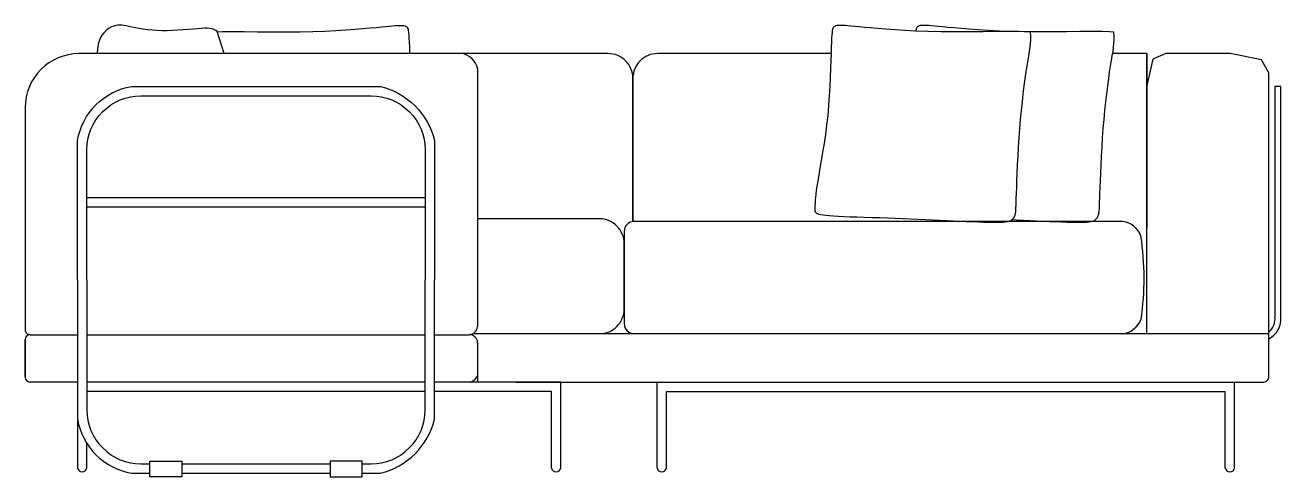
# Model space of a CAD drawing. Header units: centimetres. Extents: x 9068.1 to 9070.65, y -457.55 to -456.63.
import ezdxf

# ---------------------------------------------------------------- set-up
doc = ezdxf.new("R2010")
doc.units = ezdxf.units.CM

msp = doc.modelspace()

# ---------------------------------------------------------------- linework, layer by layer
at = {"color": 7}
for p, q in [((9068.9915, -456.6881), (9068.214, -456.6881)), ((9068.1044, -456.7977), (9068.1044, -457.2479)), ((9068.2295, -456.9798), (9068.9149, -456.9798)), ((9068.2295, -456.9987), (9068.9149, -456.9987)), ((9068.1044, -457.3439), (9068.1044, -457.2678)), ((9068.1044, -457.2678), (9068.1044, -457.3439)), ((9068.1143, -457.2579), (9068.2105, -457.2579)), ((9069.2124, -457.2558), (9069.3791, -457.2558)), ((9068.2105, -457.3539), (9068.1143, -457.3539)), ((9068.9149, -457.3539), (9068.2295, -457.3539)), ((9069.1898, -457.3539), (9068.9339, -457.3539)), ((9069.1898, -457.5277), (9069.1898, -457.3539)), ((9069.3848, -457.5277), (9069.3848, -457.3545)), ((9070.5551, -457.5277), (9070.5551, -457.3539)), ((9068.9149, -457.3728), (9068.2295, -457.3728)), ((9069.1708, -457.3728), (9068.9339, -457.3728)), ((9069.1708, -457.5277), (9069.1708, -457.3728)), ((9069.4037, -457.5277), (9069.4037, -457.3728)), ((9069.4037, -457.3728), (9070.5361, -457.3728)), ((9070.5361, -457.5277), (9070.5361, -457.3728))]:
    msp.add_line(p, q, dxfattribs=at)
for points in [[(9068.5075, -456.6881), (9068.4937, -456.6433), (9068.491, -456.6413), (9068.4882, -456.6397), (9068.4853, -456.6385), (9068.4819, -456.6376), (9068.478, -456.637), (9068.4734, -456.6368), (9068.4679, -456.6369), (9068.4613, -456.6372), (9068.4535, -456.6378), (9068.4447, -456.6385), (9068.4351, -456.6393), (9068.4248, -456.6402), (9068.4141, -456.6409), (9068.4032, -456.6415), (9068.3923, -456.6418), (9068.3817, -456.6419), (9068.3714, -456.6415), (9068.3615, -456.6408), (9068.3522, -456.6398), (9068.3434, -456.6386), (9068.3352, -456.6372), (9068.3277, -456.6359), (9068.3208, -456.6345), (9068.3146, -456.6332), (9068.3092, -456.6321), (9068.3044, -456.6312), (9068.3, -456.6306), (9068.2959, -456.6304), (9068.292, -456.6305), (9068.2881, -456.6312), (9068.284, -456.6324), (9068.2797, -456.6342), (9068.2749, -456.6367), (9068.2699, -456.64), (9068.265, -456.6445), (9068.2605, -456.6503), (9068.2564, -456.6576), (9068.2533, -456.6666), (9068.2512, -456.6775), (9068.2505, -456.6881)], [(9068.4938, -456.6437), (9068.5035, -456.6435), (9068.524, -456.6434), (9068.5483, -456.6435), (9068.5753, -456.6437), (9068.6039, -456.6439), (9068.6328, -456.644), (9068.6609, -456.6438), (9068.6872, -456.6432), (9068.7114, -456.6424), (9068.7337, -456.6413), (9068.754, -456.6401), (9068.7723, -456.6387), (9068.7887, -456.6374), (9068.8031, -456.6361), (9068.8157, -456.6349), (9068.8264, -456.6339), (9068.8354, -456.6331), (9068.8429, -456.6324), (9068.8491, -456.6318), (9068.8542, -456.6315), (9068.8584, -456.6312), (9068.8619, -456.631), (9068.8648, -456.631), (9068.8674, -456.631), (9068.8698, -456.6312), (9068.8718, -456.6315), (9068.8736, -456.6319), (9068.8751, -456.6325), (9068.8764, -456.6333), (9068.8776, -456.6342), (9068.8786, -456.6354), (9068.8794, -456.6369), (9068.8802, -456.6388), (9068.8808, -456.6415), (9068.8813, -456.6452), (9068.8818, -456.6501), (9068.8822, -456.6566), (9068.8826, -456.6649), (9068.883, -456.6752), (9068.8833, -456.6878), (9068.8833, -456.6881)], [(9070.1416, -456.6447), (9070.1325, -456.6439), (9070.1172, -456.6435), (9070.0968, -456.6434), (9070.0724, -456.6435), (9070.0454, -456.6437), (9070.0168, -456.6439), (9069.9879, -456.644), (9069.9598, -456.6438), (9069.9335, -456.6432), (9069.9093, -456.6424), (9069.887, -456.6413), (9069.8667, -456.6401), (9069.8484, -456.6387), (9069.832, -456.6374), (9069.8176, -456.6361), (9069.805, -456.6349), (9069.7943, -456.6339), (9069.7853, -456.6331), (9069.7778, -456.6324), (9069.7716, -456.6318), (9069.7665, -456.6315), (9069.7623, -456.6312), (9069.7588, -456.631), (9069.7559, -456.631), (9069.7533, -456.631), (9069.751, -456.6312), (9069.7489, -456.6315), (9069.7471, -456.6319), (9069.7456, -456.6325), (9069.7443, -456.6333), (9069.7431, -456.6342), (9069.7421, -456.6354), (9069.7413, -456.6369), (9069.7405, -456.6388), (9069.7399, -456.6415), (9069.7394, -456.6452), (9069.7389, -456.6501), (9069.7385, -456.6566), (9069.7381, -456.6649), (9069.7378, -456.6752), (9069.7374, -456.6878), (9069.737, -456.7023), (9069.7365, -456.7185), (9069.7358, -456.736), (9069.735, -456.7546), (9069.7338, -456.7739), (9069.7324, -456.7936), (9069.7306, -456.8133), (9069.7284, -456.8329), (9069.7258, -456.852), (9069.7231, -456.8705), (9069.7203, -456.8881), (9069.7175, -456.9048), (9069.7148, -456.9201), (9069.7124, -456.9341), (9069.7103, -456.9464), (9069.7087, -456.957), (9069.7074, -456.9659), (9069.7065, -456.9733), (9069.7059, -456.9796), (9069.7055, -456.9847), (9069.7052, -456.989), (9069.7049, -456.9926), (9069.7047, -456.9957), (9069.7045, -456.9985), (9069.7043, -457.001), (9069.7042, -457.0032), (9069.7043, -457.0052), (9069.7046, -457.007), (9069.7052, -457.0086), (9069.7063, -457.01), (9069.7079, -457.0113), (9069.71, -457.0124), (9069.7129, -457.0134), (9069.7166, -457.0143), (9069.7212, -457.0152), (9069.7269, -457.0159), (9069.7338, -457.0165), (9069.7421, -457.0171), (9069.7519, -457.0177), (9069.7632, -457.0182), (9069.7758, -457.0187), (9069.7896, -457.0192), (9069.8043, -457.0196), (9069.8197, -457.0201), (9069.8355, -457.0206), (9069.8515, -457.0212), (9069.8674, -457.0217), (9069.8831, -457.0223), (9069.8986, -457.023), (9069.9137, -457.0237), (9069.9286, -457.0244), (9069.9432, -457.0251), (9069.9574, -457.0258), (9069.9714, -457.0264), (9069.9851, -457.0271), (9069.9984, -457.0277), (9070.0114, -457.0283), (9070.0237, -457.0288), (9070.0355, -457.0292), (9070.0464, -457.0295), (9070.0565, -457.0298), (9070.0656, -457.0299), (9070.0736, -457.0299), (9070.0804, -457.0297), (9070.0861, -457.0295), (9070.0909, -457.029), (9070.0948, -457.0285), (9070.0979, -457.0277), (9070.1005, -457.0269), (9070.1026, -457.0258), (9070.1043, -457.0246), (9070.1058, -457.0232), (9070.1071, -457.0217), (9070.1082, -457.0201), (9070.109, -457.0184), (9070.1098, -457.0166), (9070.1104, -457.0147), (9070.1108, -457.0128), (9070.1112, -457.0109), (9070.1115, -457.0089), (9070.1117, -457.0067), (9070.1119, -457.0039), (9070.1121, -457.0003), (9070.1123, -456.9956), (9070.1125, -456.9894), (9070.1127, -456.9816), (9070.1131, -456.9718), (9070.1135, -456.9598), (9070.114, -456.9459), (9070.1146, -456.9304), (9070.1154, -456.9136), (9070.1163, -456.8959), (9070.1174, -456.8774), (9070.1186, -456.8587), (9070.1199, -456.84), (9070.1215, -456.8215), (9070.1232, -456.8035), (9070.125, -456.7862), (9070.1269, -456.7695), (9070.1289, -456.7538), (9070.1309, -456.739), (9070.1328, -456.7254), (9070.1347, -456.7131), (9070.1365, -456.7022), (9070.1381, -456.6924), (9070.1396, -456.6836), (9070.1407, -456.6754), (9070.1416, -456.6677), (9070.1421, -456.6602), (9070.1421, -456.6526), (9070.1416, -456.6447)], [(9070.3107, -456.6447), (9070.3016, -456.6439), (9070.2863, -456.6435), (9070.2658, -456.6434), (9070.2415, -456.6435), (9070.2144, -456.6437), (9070.1859, -456.6439), (9070.1569, -456.644), (9070.1289, -456.6438), (9070.1026, -456.6432), (9070.0784, -456.6424), (9070.0561, -456.6413), (9070.0358, -456.6401), (9070.0175, -456.6387), (9070.0011, -456.6374), (9069.9867, -456.6361), (9069.9741, -456.6349), (9069.9634, -456.6339), (9069.9544, -456.6331), (9069.9469, -456.6324), (9069.9407, -456.6318), (9069.9356, -456.6315), (9069.9314, -456.6312), (9069.9279, -456.631), (9069.925, -456.631), (9069.9223, -456.631), (9069.92, -456.6312), (9069.918, -456.6315), (9069.9162, -456.6319), (9069.9147, -456.6325), (9069.9133, -456.6333), (9069.9122, -456.6342), (9069.9112, -456.6354), (9069.9103, -456.6369), (9069.9096, -456.6388), (9069.909, -456.6415), (9069.9089, -456.6424)], [(9070.1042, -457.0247), (9070.1123, -457.0251), (9070.1265, -457.0258), (9070.1405, -457.0264), (9070.1542, -457.0271), (9070.1675, -457.0277), (9070.1804, -457.0283), (9070.1928, -457.0288), (9070.2045, -457.0292), (9070.2155, -457.0295), (9070.2256, -457.0298), (9070.2347, -457.0299), (9070.2427, -457.0299), (9070.2495, -457.0297), (9070.2552, -457.0295), (9070.26, -457.029), (9070.2639, -457.0285), (9070.267, -457.0277), (9070.2696, -457.0269), (9070.2717, -457.0258), (9070.2734, -457.0246), (9070.2749, -457.0232), (9070.2762, -457.0217), (9070.2772, -457.0201), (9070.2781, -457.0184), (9070.2789, -457.0166), (9070.2795, -457.0147), (9070.2799, -457.0128), (9070.2803, -457.0109), (9070.2806, -457.0089), (9070.2808, -457.0067), (9070.281, -457.0039), (9070.2812, -457.0003), (9070.2814, -456.9956), (9070.2816, -456.9894), (9070.2818, -456.9816), (9070.2822, -456.9718), (9070.2826, -456.9598), (9070.2831, -456.9459), (9070.2837, -456.9304), (9070.2845, -456.9136), (9070.2854, -456.8959), (9070.2864, -456.8774), (9070.2876, -456.8587), (9070.289, -456.84), (9070.2906, -456.8215), (9070.2923, -456.8035), (9070.2941, -456.7862), (9070.296, -456.7695), (9070.298, -456.7538), (9070.2999, -456.739), (9070.3019, -456.7254), (9070.3038, -456.7131), (9070.3056, -456.7022), (9070.3072, -456.6924), (9070.3087, -456.6836), (9070.3098, -456.6754), (9070.3107, -456.6677), (9070.3112, -456.6602), (9070.3112, -456.6526), (9070.3107, -456.6447)], [(9070.3773, -457.2558), (9070.3773, -456.6881), (9070.3079, -456.6881)], [(9070.6243, -456.727), (9070.6094, -456.7005), (9070.5464, -456.6881), (9070.4155, -456.6881), (9070.3895, -456.6995), (9070.3773, -456.7526)], [(9070.3773, -456.6881), (9070.3773, -457.0412)], [(9070.5464, -456.6881), (9070.4155, -456.6881)], [(9069.0213, -456.7179), (9069.0213, -457.2418)], [(9070.6486, -457.2217), (9070.6486, -456.755), (9070.6368, -456.755), (9070.6368, -457.2217)], [(9068.2295, -457.2579), (9068.9149, -457.2579)], [(9068.9339, -457.2579), (9069.0043, -457.2579)], [(9069.0213, -457.2739), (9069.0213, -457.3539)], [(9068.2113, -457.4035), (9068.2105, -457.4035), (9068.2105, -457.5277)], [(9068.2295, -457.5277), (9068.2295, -457.4783)], [(9068.4221, -457.5197), (9068.7223, -457.5197)], [(9068.4221, -457.5387), (9068.7223, -457.5387)]]:
    msp.add_lwpolyline(points, dxfattribs=at)
for points in [[(9069.3358, -457.0286), (9069.3358, -456.7379, 0.414214), (9069.286, -456.6881), (9068.9915, -456.6881)], [(9069.7374, -456.6881), (9069.3857, -456.6881, 0.414214), (9069.3358, -456.7379), (9069.3358, -457.0286)], [(9069.0981, -457.3539), (9070.6143, -457.3539, 0.414214), (9070.6243, -457.3439), (9070.6243, -456.727)], [(9068.2105, -457.1467), (9068.2105, -456.8643, -0.318112), (9068.3201, -456.7547), (9068.8243, -456.7547, -0.280995), (9068.9339, -456.8643), (9068.9339, -457.1467)], [(9068.2295, -457.1467), (9068.2295, -456.8832, -0.414214), (9068.3391, -456.7736), (9068.8053, -456.7736, -0.414214), (9068.9149, -456.8832), (9068.9149, -457.1467)], [(9069.0116, -457.2558), (9069.2684, -457.2558, 0.414214), (9069.3182, -457.206), (9069.3182, -457.0729, 0.414214), (9069.2684, -457.023), (9069.0213, -457.023)], [(9070.3286, -457.0285), (9069.3381, -457.0285, 0.414214), (9069.3182, -457.0484), (9069.3182, -457.2359, 0.414214), (9069.3381, -457.2558), (9070.6243, -457.2558)], [(9068.2105, -457.1467), (9068.2105, -457.4291, 0.318112), (9068.3201, -457.5387), (9068.3574, -457.5387)], [(9068.2295, -457.1467), (9068.2295, -457.4101, 0.414214), (9068.3391, -457.5197), (9068.3574, -457.5197)], [(9068.787, -457.5387), (9068.8243, -457.5387, 0.280995), (9068.9339, -457.4291), (9068.9339, -457.1467)], [(9068.787, -457.5197), (9068.8053, -457.5197, 0.414214), (9068.9149, -457.4101), (9068.9149, -457.1467)], [(9068.1044, -457.2479), (9068.1044, -457.2479, 0.414214), (9068.1143, -457.2579)]]:
    msp.add_lwpolyline(points, format="xyb", dxfattribs=at)
for points in [[(9068.3574, -457.5141), (9068.4221, -457.5141), (9068.4221, -457.5462), (9068.3574, -457.5462)], [(9068.787, -457.5141), (9068.7223, -457.5141), (9068.7223, -457.5462), (9068.787, -457.5462)]]:
    msp.add_lwpolyline(points, close=True, dxfattribs=at)
for centre, radius, start, end in [((9068.214, -456.7977), 0.1096, 90, 180), ((9068.9808, -456.7286), 0.0418, 14.7209, 75.2723), ((9070.3217, -457.0746), 0.0467, 20.8497, 81.4475), ((9069.7924, -457.144), 0.5793, 351.7864, 8.5344), ((9069.0031, -457.2396), 0.0183, 273.8504, 353.0478), ((9070.3209, -457.2082), 0.0486, 279.1532, 337.538), ((9070.6047, -457.2267), 0.0441, 296.3318, 6.4477), ((9070.6044, -457.2265), 0.0327, 307.3932, 8.319), ((9068.1143, -457.2678), 0.00996, 90, 180), ((9069.004, -457.2751), 0.0173, 4.1028, 88.9989), ((9068.1143, -457.3439), 0.00996, 180, 270), ((9068.9996, -457.3318), 0.0234, 289.3773, 337.6932), ((9068.22, -457.5263), 0.00958, 188.5141, 351.4859), ((9069.1803, -457.5263), 0.00958, 188.5141, 351.4859), ((9069.3943, -457.5263), 0.00958, 188.5141, 351.4859), ((9070.5456, -457.5263), 0.00958, 188.5141, 351.4859)]:
    msp.add_arc(centre, radius, start, end, dxfattribs=at)

doc.saveas('drawing.dxf')
